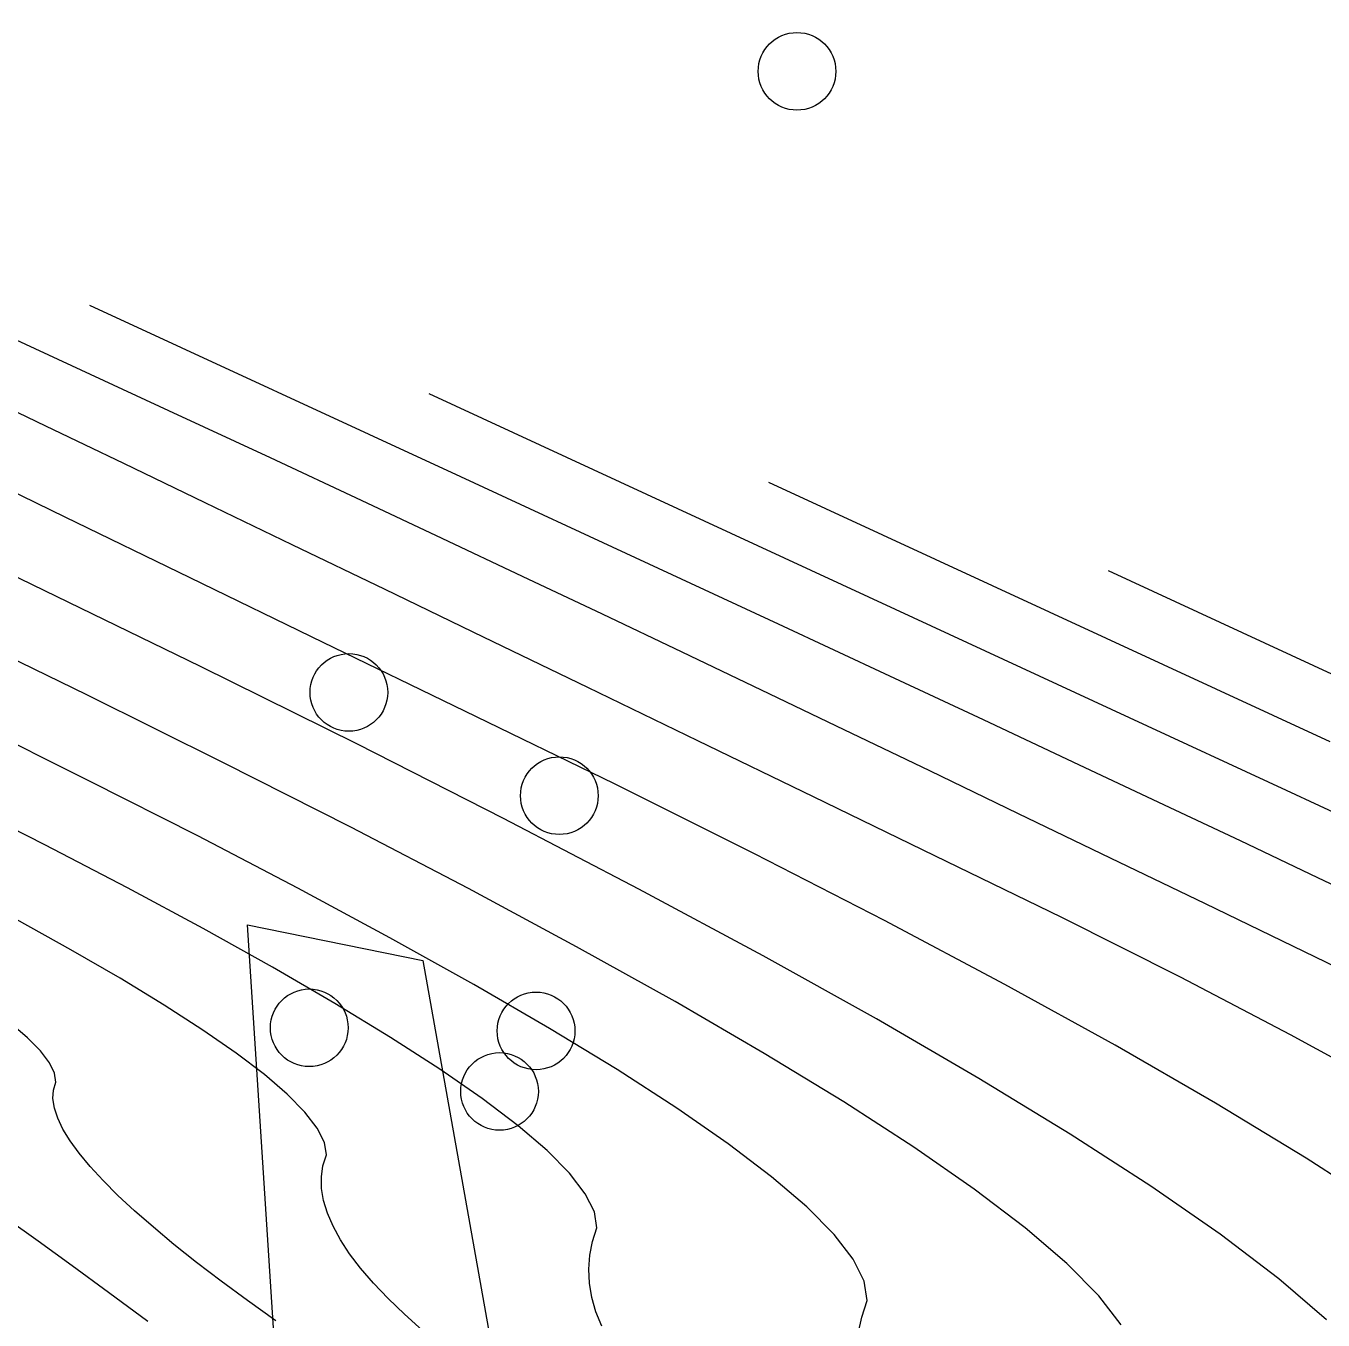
# Model space of a CAD drawing. Extents: x 83 to 1412852, y -76 to 4931706.
# Drawn here: x 1412654.15 to 1412670.85, y 4931567.89 to 4931584.55 of the extents above; entities that cross this region are included whole.
import ezdxf

# ---------------------------------------------------------------- set-up
doc = ezdxf.new("R2010")
doc.units = 0
doc.header["$MEASUREMENT"] = 0
doc.header["$PDMODE"] = 33
doc.header["$PDSIZE"] = 1
doc.layers.get('0').update_dxf_attribs({"color": 1, "linetype": 'CONTINUOUS'})
doc.layers.add('Ground topo-Rev01', color=1, linetype='CONTINUOUS')
doc.layers.add('New scratch layer', color=1, linetype='CONTINUOUS')

msp = doc.modelspace()

# ---------------------------------------------------------------- linework, layer by layer
for points in [[(1412670.898, 4931567.889), (1412670.285, 4931568.416), (1412669.53, 4931568.99), (1412668.634, 4931569.612), (1412667.598, 4931570.281), (1412666.421, 4931570.998), (1412665.103, 4931571.764), (1412663.644, 4931572.577), (1412662.044, 4931573.437), (1412660.303, 4931574.346), (1412658.422, 4931575.302), (1412656.4, 4931576.306), (1412654.236, 4931577.358), (1412652.208, 4931578.345), (1412650.315, 4931579.266), (1412648.556, 4931580.122), (1412646.932, 4931580.913), (1412645.443, 4931581.639), (1412644.089, 4931582.299), (1412642.869, 4931582.894), (1412641.785, 4931583.424), (1412640.835, 4931583.889), (1412640.02, 4931584.288), (1412639.34, 4931584.622)], [(1412671.743, 4931570.845), (1412670.435, 4931571.559), (1412669.018, 4931572.301), (1412667.491, 4931573.069), (1412665.855, 4931573.865), (1412664.292, 4931574.624), (1412662.803, 4931575.347), (1412661.387, 4931576.033), (1412660.045, 4931576.683), (1412658.777, 4931577.296), (1412657.582, 4931577.873), (1412656.46, 4931578.414), (1412655.412, 4931578.918), (1412654.409, 4931579.399), (1412653.451, 4931579.857), (1412652.537, 4931580.292), (1412651.669, 4931580.703), (1412650.759, 4931581.131), (1412649.807, 4931581.576), (1412648.555, 4931582.158), (1412646.228, 4931583.234)], [(1412671.907, 4931572), (1412670.604, 4931572.633), (1412669.34, 4931573.245), (1412668.116, 4931573.837), (1412666.933, 4931574.408), (1412665.79, 4931574.959), (1412664.687, 4931575.489), (1412663.624, 4931575.999), (1412662.601, 4931576.488), (1412661.574, 4931576.977), (1412660.544, 4931577.465), (1412659.51, 4931577.953), (1412658.472, 4931578.441), (1412657.299, 4931578.99), (1412655.991, 4931579.599), (1412654.153, 4931580.451), (1412650.601, 4931582.095)], [(1412671.791, 4931573.105), (1412670.787, 4931573.584), (1412669.789, 4931574.058), (1412668.739, 4931574.554), (1412667.637, 4931575.073), (1412666.483, 4931575.615), (1412665.276, 4931576.18), (1412663.84, 4931576.848), (1412662.175, 4931577.622), (1412659.751, 4931578.745), (1412654.973, 4931580.955)], [(1412672.08, 4931573.918), (1412670.381, 4931574.707), (1412668.36, 4931575.644), (1412665.348, 4931577.039), (1412659.346, 4931579.815)], [(1412671.675, 4931569.301), (1412670.635, 4931569.971), (1412669.468, 4931570.679), (1412668.175, 4931571.425), (1412666.754, 4931572.209), (1412665.206, 4931573.032), (1412663.532, 4931573.893), (1412661.73, 4931574.792), (1412659.802, 4931575.73), (1412657.981, 4931576.615), (1412656.266, 4931577.448), (1412654.659, 4931578.229), (1412653.158, 4931578.957)], [(1412670.946, 4931575.332), (1412663.719, 4931578.675)], [(1412676.543, 4931573.626), (1412668.091, 4931577.536)], [(1412668.254, 4931567.825), (1412667.965, 4931568.199), (1412667.553, 4931568.616), (1412667.019, 4931569.073), (1412666.362, 4931569.573), (1412665.583, 4931570.114), (1412664.681, 4931570.697), (1412663.657, 4931571.321), (1412662.51, 4931571.987), (1412661.241, 4931572.694), (1412659.849, 4931573.443), (1412658.334, 4931574.233), (1412656.697, 4931575.065), (1412654.937, 4931575.939), (1412653.055, 4931576.854)], [(1412664.869, 4931567.714), (1412664.916, 4931567.925), (1412664.983, 4931568.137), (1412664.945, 4931568.385), (1412664.804, 4931568.669), (1412664.558, 4931568.987), (1412664.208, 4931569.342), (1412663.753, 4931569.731), (1412663.195, 4931570.156), (1412662.532, 4931570.616), (1412661.765, 4931571.112), (1412660.893, 4931571.643), (1412659.918, 4931572.209), (1412658.838, 4931572.811), (1412657.653, 4931573.448), (1412656.365, 4931574.121), (1412654.972, 4931574.829), (1412653.475, 4931575.572)], [(1412661.566, 4931567.806), (1412661.492, 4931567.993), (1412661.44, 4931568.178), (1412661.41, 4931568.361), (1412661.4, 4931568.543), (1412661.413, 4931568.722), (1412661.446, 4931568.899), (1412661.501, 4931569.075), (1412661.471, 4931569.279), (1412661.354, 4931569.513), (1412661.151, 4931569.776), (1412660.863, 4931570.068), (1412660.488, 4931570.389), (1412660.027, 4931570.739), (1412659.481, 4931571.119), (1412658.848, 4931571.527), (1412658.13, 4931571.965), (1412657.325, 4931572.432), (1412656.435, 4931572.929), (1412655.458, 4931573.454), (1412654.396, 4931574.008), (1412653.247, 4931574.592)], [(1412659.259, 4931567.752), (1412659.025, 4931567.961), (1412658.814, 4931568.165), (1412658.626, 4931568.363), (1412658.462, 4931568.555), (1412658.32, 4931568.74), (1412658.202, 4931568.92), (1412658.106, 4931569.094), (1412658.034, 4931569.262), (1412657.985, 4931569.424), (1412657.959, 4931569.58), (1412657.956, 4931569.73), (1412657.977, 4931569.874), (1412658.02, 4931570.012), (1412657.996, 4931570.173), (1412657.904, 4931570.357), (1412657.745, 4931570.564), (1412657.517, 4931570.794), (1412657.222, 4931571.047), (1412656.86, 4931571.322), (1412656.429, 4931571.621), (1412655.932, 4931571.943), (1412655.366, 4931572.288), (1412654.732, 4931572.655), (1412654.031, 4931573.046)], [(1412657.368, 4931567.877), (1412657.003, 4931568.138), (1412656.664, 4931568.388), (1412656.349, 4931568.629), (1412656.058, 4931568.86), (1412655.793, 4931569.081), (1412655.552, 4931569.291), (1412655.336, 4931569.492), (1412655.145, 4931569.683), (1412654.979, 4931569.863), (1412654.837, 4931570.034), (1412654.72, 4931570.195), (1412654.628, 4931570.346), (1412654.561, 4931570.486), (1412654.518, 4931570.617), (1412654.5, 4931570.738), (1412654.507, 4931570.848), (1412654.539, 4931570.949), (1412654.521, 4931571.067), (1412654.454, 4931571.201), (1412654.338, 4931571.352), (1412654.172, 4931571.52), (1412653.957, 4931571.704)], [(1412655.722, 4931567.866), (1412655.217, 4931568.24), (1412654.746, 4931568.584), (1412654.309, 4931568.901), (1412653.907, 4931569.189)]]:
    msp.add_lwpolyline(points)
at = {"layer": 'Ground topo-Rev01', "color": 7}
for p in [(1412664.08, 4931583.97, 57.73), (1412658.31, 4931575.97, 60.23), (1412661.02, 4931574.64, 60.57), (1412657.8, 4931571.65, 62.06), (1412660.72, 4931571.61, 61.92), (1412660.25, 4931570.83, 62.2)]:
    msp.add_point(p, dxfattribs=at)
at = {"layer": 'New scratch layer', "color": 7, "linetype": 'Continuous', "flags": 128}
msp.add_lwpolyline([(1412657.004, 4931572.978), (1412659.264, 4931572.519), (1412662.054, 4931556.84), (1412659.19, 4931556.64), (1412658.417, 4931558.394), (1412657.569, 4931564.256), (1412657.004, 4931572.978)], close=True, dxfattribs=at)

doc.saveas('drawing.dxf')
